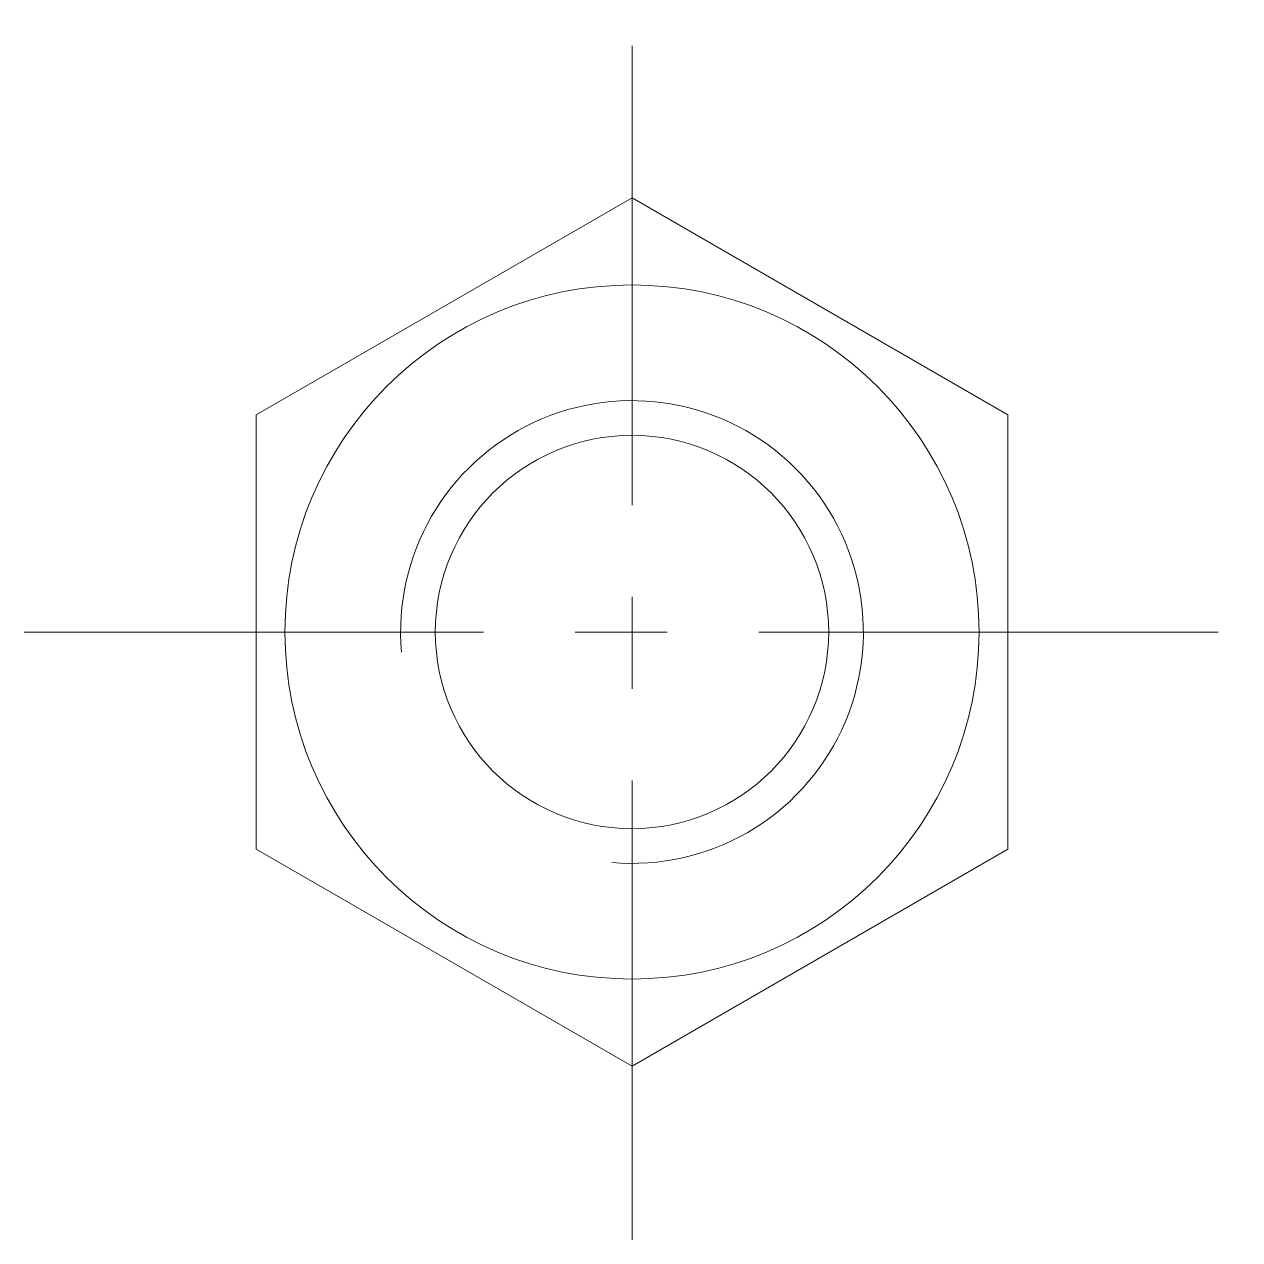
# Model space of a CAD drawing. Header units: millimetres. Extents: x -10.5 to 10.5, y -10.5 to 10.5.
import ezdxf

# ---------------------------------------------------------------- set-up
doc = ezdxf.new("R2010")
doc.units = ezdxf.units.MM
doc.header["$LTSCALE"] = 0.5
doc.linetypes.add('CENTER', pattern=[50.8, 31.75, -6.35, 6.35, -6.35])
doc.layers.get('0').update_dxf_attribs({"color": 9, "lineweight": 15})

msp = doc.modelspace()

# ---------------------------------------------------------------- linework, layer by layer
at = {"color": 1, "linetype": 'CENTER', "ltscale": 0.5}
for p, q in [((0, -10.506), (0, 10.506)), ((-10.506, 0), (10.506, 0))]:
    msp.add_line(p, q, dxfattribs=at)
at = {"ltscale": 0.5}
msp.add_lwpolyline([(-6.5, -3.753), (0, -7.506), (6.5, -3.753), (6.5, 3.753), (0, 7.506), (-6.5, 3.753)], close=True, dxfattribs=at)
for radius in [6, 3.4]:
    msp.add_circle((0, 0), radius, dxfattribs=at)
at = {"color": 5, "ltscale": 0.5}
msp.add_arc((0, 0), 4, 265, 185, dxfattribs=at)

doc.saveas('drawing.dxf')
